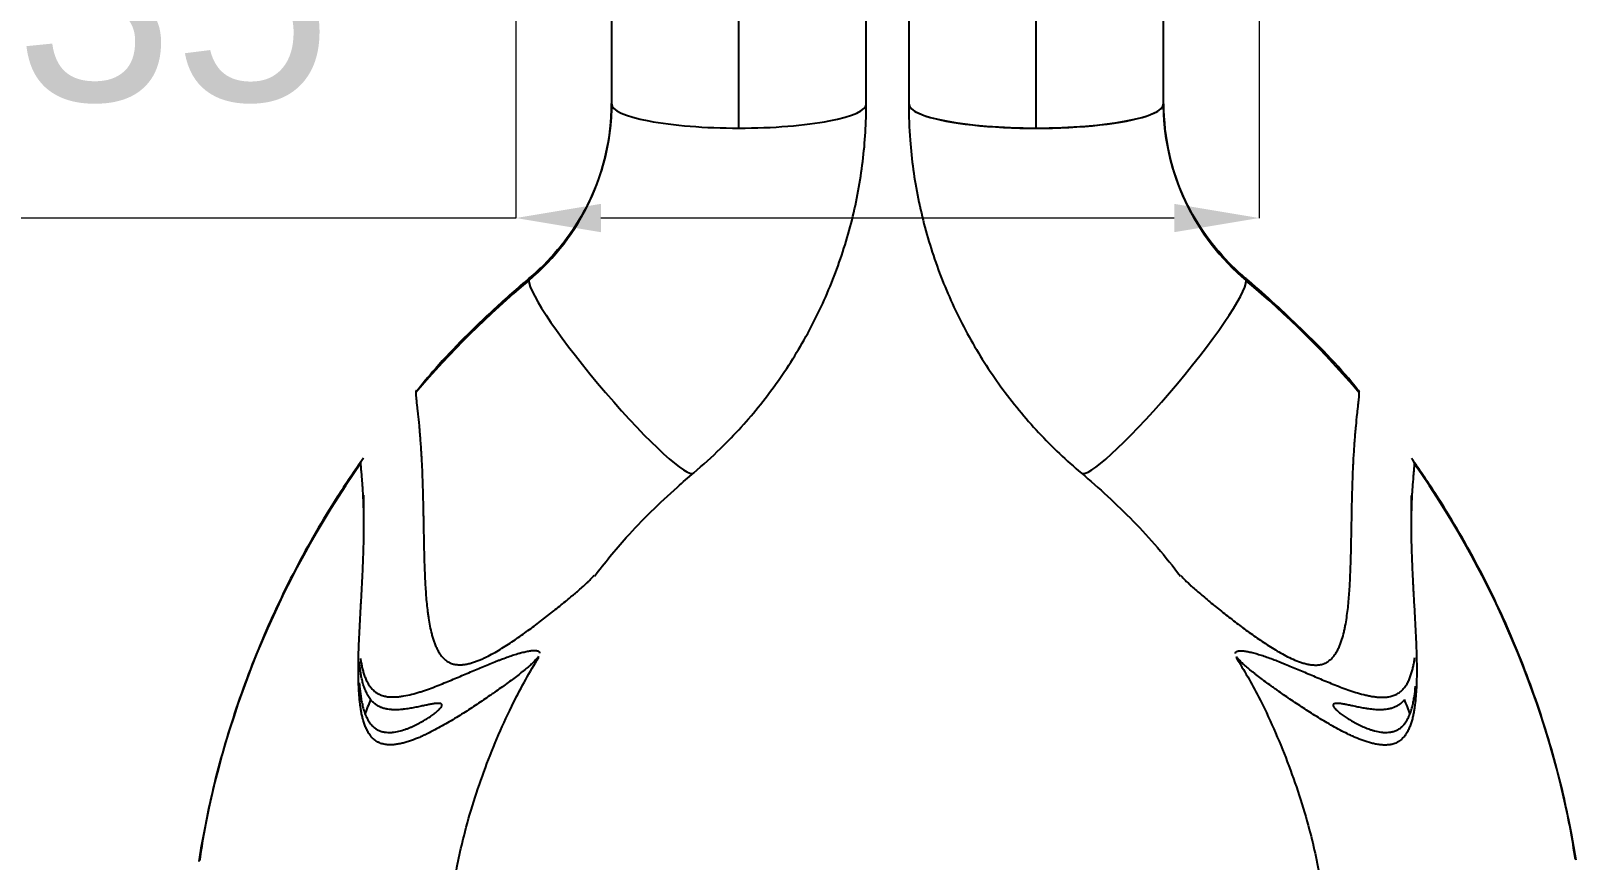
# Model space of a CAD drawing. Extents: x 1425 to 2779, y 0 to 992.
# Drawn here: x 1662.6 to 1735.4, y 256.7 to 295.8 of the extents above; entities that cross this region are included whole.
import ezdxf

# ---------------------------------------------------------------- set-up
doc = ezdxf.new("R2010")
doc.units = 0
doc.header["$LTSCALE"] = 10
doc.header["$MEASUREMENT"] = 0
doc.header["$PDMODE"] = 3
doc.header["$PDSIZE"] = -10
doc.layers.get('0').update_dxf_attribs({"linetype": 'CONTINUOUS'})
doc.layers.get('DEFPOINTS').update_dxf_attribs({"linetype": 'CONTINUOUS'})
doc.layers.add('1', color=7, linetype='CONTINUOUS')
doc.styles.add('Daelim Dimension', font='')
doc.styles.get('Daelim Dimension').set_extended_font_data('나눔고딕')
doc.dimstyles.new('DEFAULT', dxfattribs={"dimscale": 2, "dimtxt": 2, "dimasz": 2, "dimexe": 0, "dimexo": 2, "dimgap": 1, "dimtad": 1, "dimdec": 1, "dimzin": 9, "dimdsep": 46, "dimtxsty": 'Daelim Dimension', "dimcen": 0.5, "dimclrd": 252, "dimclre": 252, "dimclrt": 3, "dimadec": 1, "dimazin": 0, "dimtfac": 1, "dimtdec": 1, "dimtix": 1, "dimtmove": 0, "dimatfit": 3, "dimfxl": 1, "dimtolj": 1, "dimtzin": 1, "dimlwd": 9, "dimlwe": 9, "dimarcsym": 0})

# ---------------------------------------------------------------- blocks, each defined once
blk = doc.blocks.new('*D14')
at = {"color": 5, "lineweight": 9, "ltscale": 0.5, "transparency": 16777216}
for p, q in [((1685.462, 337.513), (1685.462, 286.945)), ((1720.462, 337.513), (1720.462, 286.945)), ((1685.462, 286.945), (1590.295, 286.945)), ((1716.462, 286.945), (1689.462, 286.945))]:
    blk.add_line(p, q, dxfattribs=at)
at = {"color": 5, "ltscale": 0.5, "transparency": 16777216}
for points in [[(1689.462, 287.612), (1689.462, 286.278), (1685.462, 286.945)], [(1716.462, 287.612), (1716.462, 286.278), (1720.462, 286.945)]]:
    blk.add_solid(points, dxfattribs=at)
at = {"layer": 'DEFPOINTS', "color": 0, "ltscale": 0.5, "transparency": 16777216}
for p in [(1685.462, 341.513), (1720.462, 341.513), (1685.462, 286.945)]:
    blk.add_point(p, dxfattribs=at)
at = {"color": 7, "lineweight": -3, "ltscale": 0.5, "transparency": 16777216, "insert": (1635.878, 296.93), "char_height": 10, "attachment_point": 5, "style": 'Daelim Dimension'}
blk.add_mtext('\\A1;설치구멍 {\\H1.25x;\\C256;Ø}35', dxfattribs=at)

msp = doc.modelspace()

# ---------------------------------------------------------------- linework, layer by layer
at = {"layer": '1', "color": 7, "linetype": 'Continuous', "lineweight": -3}
for p, q in [((1695.962, 291.18), (1695.962, 359.429)), ((1701.962, 292.325), (1701.962, 359.428)), ((1703.962, 359.428), (1703.962, 292.325)), ((1709.962, 291.18), (1709.962, 359.429)), ((1689.962, 324.713), (1689.962, 292.325)), ((1715.962, 292.325), (1715.962, 324.713)), ((1678.301, 272.463), (1678.301, 273.902)), ((1727.624, 273.878), (1727.624, 272.439))]:
    msp.add_line(p, q, dxfattribs=at)
for centre, major_axis, ratio, start_param, end_param in [((1678.792, 292.331), (11.17, 0), 0.981627, 5.421287, 6.283185), ((1695.962, 292.325), (6, 0), 0.190809, 3.1389, 4.712389), ((1695.962, 292.325), (6, 0), 0.190809, 4.712389, 6.285878), ((1709.962, 292.319), (-6, 0), 0.190809, 6.280493, 9.427471), ((1709.962, 292.325), (6, 0), 0.190809, 3.144285, 4.712389), ((1709.962, 292.325), (6, 0), 0.190809, 4.712389, 6.280493), ((1727.132, 292.319), (-11.17, 0), 0.981627, 0, 0.861898), ((1716.098, 249.63), (-46.136, 0), 0.981627, 5.421287, 5.585498), ((1689.97, 279.537), (-3.864, 4.59), 0.124216, 0.00198, 0.146493), ((1689.97, 279.537), (-3.864, 4.59), 0.124216, 0.146493, 3.141708), ((1715.954, 279.525), (-3.864, -4.59), 0.124216, 6.282875, 9.278285), ((1715.954, 279.525), (-3.864, -4.59), 0.124216, 2.9951, 3.139465), ((1689.826, 249.618), (46.136, 0), 0.981627, 0.697687, 0.861898), ((1716.098, 249.63), (-46.136, 0), 0.981627, 5.677867, 6.127543), ((1689.826, 249.618), (46.136, 0), 0.981627, 0.157317, 0.605318), ((1716.098, 250.196), (-40.136, 0), 0.981627, 5.917785, 5.936894), ((1689.826, 250.196), (40.136, 0), 0.981627, 0.346565, 0.3654)]:
    msp.add_ellipse(centre, major_axis=major_axis, ratio=ratio, start_param=start_param, end_param=end_param, dxfattribs=at)
for points, knots in [([(1689.962, 292.331), (1689.962, 292.065), (1689.928, 291.167), (1689.674, 289.645), (1689.025, 287.841), (1688.061, 286.174), (1687.032, 284.957), (1686.336, 284.321), (1686.106, 284.127)], [0, 0, 0, 0, 0.086043, 0.291228, 0.496475, 0.70126, 0.905359, 1, 1, 1, 1]), ([(1693.834, 274.947), (1694.27, 275.314), (1695.383, 276.324), (1697.024, 278.135), (1698.638, 280.427), (1699.959, 282.896), (1700.964, 285.504), (1701.641, 288.212), (1701.921, 290.506), (1701.962, 291.881), (1701.962, 292.331)], [0, 0, 0, 0, 0.085904, 0.227052, 0.368193, 0.509236, 0.650183, 0.791041, 0.931824, 1, 1, 1, 1]), ([(1703.962, 292.319), (1703.962, 291.749), (1704.018, 290.258), (1704.35, 287.852), (1705.068, 285.158), (1706.112, 282.57), (1707.467, 280.127), (1709.111, 277.863), (1710.7, 276.159), (1711.738, 275.231), (1712.09, 274.935)], [0, 0, 0, 0, 0.086187, 0.226824, 0.367501, 0.50819, 0.648916, 0.7897, 0.930559, 1, 1, 1, 1]), ([(1719.819, 284.115), (1719.609, 284.291), (1718.934, 284.903), (1717.92, 286.084), (1716.948, 287.728), (1716.282, 289.514), (1716.003, 291.07), (1715.962, 292.008), (1715.962, 292.319)], [0, 0, 0, 0, 0.086241, 0.288552, 0.491527, 0.695323, 0.899876, 1, 1, 1, 1]), ([(1686.106, 284.127), (1685.537, 283.649), (1684.001, 282.281), (1682.189, 280.501), (1681.05, 279.123), (1680.755, 278.751)], [0, 0, 0, 0, 0.292656, 0.812385, 1, 1, 1, 1]), ([(1725.19, 278.754), (1725.121, 278.842), (1724.239, 279.961), (1722.446, 281.764), (1720.667, 283.4), (1719.819, 284.115)], [0, 0, 0, 0, 0.044293, 0.56353, 1, 1, 1, 1]), ([(1680.754, 278.81), (1680.751, 278.806), (1680.748, 278.798), (1680.744, 278.771), (1680.743, 278.751), (1680.743, 278.726)], [0, 0, 0, 0, 0.473953, 0.473953, 1, 1, 1, 1]), ([(1725.181, 278.713), (1725.181, 278.739), (1725.18, 278.758), (1725.176, 278.785), (1725.174, 278.794), (1725.17, 278.798)], [0, 0, 0, 0, 0.527708, 0.527708, 1, 1, 1, 1]), ([(1680.743, 278.726), (1680.743, 278.7), (1680.744, 278.669), (1680.748, 278.597), (1680.754, 278.515), (1680.769, 278.361), (1680.782, 278.238), (1680.792, 278.154), (1680.794, 278.137), (1680.797, 278.102), (1680.803, 278.049), (1680.809, 277.994), (1680.822, 277.881), (1680.831, 277.801), (1680.858, 277.549), (1680.877, 277.365), (1680.898, 277.14), (1680.901, 277.114), (1680.906, 277.063), (1680.913, 276.987), (1680.929, 276.804), (1680.942, 276.642), (1680.968, 276.31), (1680.984, 276.079), (1681.002, 275.779), (1681.005, 275.719), (1681.012, 275.597), (1681.015, 275.537), (1681.025, 275.353), (1681.031, 275.23), (1681.047, 274.857), (1681.056, 274.606), (1681.072, 274.096), (1681.079, 273.839), (1681.088, 273.449), (1681.091, 273.318), (1681.095, 273.121), (1681.096, 273.055), (1681.098, 272.924), (1681.1, 272.858), (1681.106, 272.53), (1681.11, 272.268), (1681.12, 271.744), (1681.125, 271.482), (1681.138, 270.96), (1681.145, 270.699), (1681.164, 270.178), (1681.176, 269.918), (1681.206, 269.398), (1681.224, 269.139), (1681.261, 268.751), (1681.274, 268.622), (1681.297, 268.428), (1681.305, 268.364), (1681.323, 268.235), (1681.332, 268.171), (1681.361, 267.978), (1681.383, 267.85), (1681.433, 267.596), (1681.462, 267.471), (1681.51, 267.284), (1681.528, 267.223), (1681.565, 267.1), (1681.585, 267.04), (1681.627, 266.921), (1681.65, 266.862), (1681.699, 266.746), (1681.725, 266.69), (1681.782, 266.578), (1681.812, 266.524), (1681.862, 266.444), (1681.88, 266.418), (1681.916, 266.368), (1681.934, 266.343), (1681.992, 266.271), (1682.034, 266.226), (1682.09, 266.173), (1682.101, 266.163), (1682.124, 266.143), (1682.136, 266.133), (1682.172, 266.105), (1682.197, 266.087), (1682.273, 266.038), (1682.326, 266.01), (1682.41, 265.976), (1682.438, 265.966), (1682.497, 265.948), (1682.526, 265.941), (1682.616, 265.922), (1682.676, 265.915), (1682.797, 265.908), (1682.858, 265.909), (1682.951, 265.916), (1682.981, 265.919), (1683.043, 265.927), (1683.073, 265.931), (1683.164, 265.947), (1683.224, 265.96), (1683.344, 265.991), (1683.403, 266.008), (1683.521, 266.046), (1683.579, 266.066), (1683.667, 266.1), (1683.696, 266.111), (1683.754, 266.134), (1683.783, 266.147), (1683.869, 266.183), (1683.926, 266.209), (1684.095, 266.289), (1684.206, 266.345), (1684.425, 266.463), (1684.532, 266.524), (1684.746, 266.651), (1684.851, 266.716), (1685.165, 266.915), (1685.37, 267.053), (1685.775, 267.335), (1685.974, 267.479), (1686.27, 267.698), (1686.367, 267.771), (1686.561, 267.918), (1686.658, 267.992), (1686.944, 268.213), (1687.132, 268.36), (1687.407, 268.58), (1687.498, 268.653), (1687.677, 268.798), (1687.765, 268.871), (1687.939, 269.014), (1688.025, 269.085), (1688.151, 269.191), (1688.193, 269.226), (1688.275, 269.296), (1688.316, 269.331), (1688.436, 269.434), (1688.513, 269.502), (1688.66, 269.634), (1688.731, 269.698), (1688.813, 269.776), (1688.829, 269.791), (1688.861, 269.822), (1688.877, 269.837), (1688.923, 269.882), (1688.952, 269.911), (1689.034, 269.995), (1689.082, 270.048), (1689.129, 270.105), (1689.136, 270.113), (1689.142, 270.121)], [0, 0, 0, 0, 0.016085, 0.016085, 0.03217, 0.048255, 0.06434, 0.06434, 0.068361, 0.068361, 0.072382, 0.080425, 0.080425, 0.09651, 0.09651, 0.128679, 0.128679, 0.132701, 0.132701, 0.136722, 0.144764, 0.160849, 0.160849, 0.193019, 0.193019, 0.201062, 0.201062, 0.209104, 0.209104, 0.225189, 0.225189, 0.257359, 0.257359, 0.289529, 0.289529, 0.305614, 0.305614, 0.313656, 0.313656, 0.321699, 0.321699, 0.353868, 0.353868, 0.386038, 0.386038, 0.418208, 0.418208, 0.450378, 0.450378, 0.482548, 0.482548, 0.498633, 0.498633, 0.506675, 0.506675, 0.514718, 0.514718, 0.530803, 0.530803, 0.546888, 0.546888, 0.55493, 0.55493, 0.562973, 0.562973, 0.571015, 0.571015, 0.579057, 0.579057, 0.5871, 0.5871, 0.591121, 0.591121, 0.595142, 0.595142, 0.603185, 0.603185, 0.605195, 0.605195, 0.607206, 0.607206, 0.611227, 0.611227, 0.61927, 0.61927, 0.623291, 0.623291, 0.627312, 0.627312, 0.635355, 0.635355, 0.643397, 0.643397, 0.647418, 0.647418, 0.65144, 0.65144, 0.659482, 0.659482, 0.667525, 0.667525, 0.675567, 0.675567, 0.679588, 0.679588, 0.683609, 0.683609, 0.691652, 0.691652, 0.707737, 0.707737, 0.723822, 0.723822, 0.739907, 0.739907, 0.772077, 0.772077, 0.804246, 0.804246, 0.820331, 0.820331, 0.836416, 0.836416, 0.868586, 0.868586, 0.884671, 0.884671, 0.900756, 0.900756, 0.916841, 0.916841, 0.924883, 0.924883, 0.932926, 0.932926, 0.949011, 0.949011, 0.965096, 0.965096, 0.969117, 0.969117, 0.973138, 0.973138, 0.981181, 0.981181, 0.997266, 0.997266, 1, 1, 1, 1]), ([(1716.782, 270.109), (1716.789, 270.101), (1716.795, 270.092), (1716.843, 270.034), (1716.892, 269.981), (1717.003, 269.867), (1717.064, 269.808), (1717.147, 269.73), (1717.164, 269.714), (1717.198, 269.682), (1717.216, 269.666), (1717.269, 269.617), (1717.306, 269.584), (1717.417, 269.485), (1717.495, 269.417), (1717.654, 269.279), (1717.737, 269.21), (1717.905, 269.068), (1717.991, 268.997), (1718.166, 268.852), (1718.256, 268.779), (1718.437, 268.632), (1718.529, 268.558), (1718.807, 268.337), (1718.995, 268.189), (1719.379, 267.893), (1719.573, 267.746), (1719.968, 267.453), (1720.169, 267.309), (1720.474, 267.096), (1720.577, 267.026), (1720.784, 266.888), (1720.889, 266.82), (1721.1, 266.687), (1721.207, 266.621), (1721.422, 266.495), (1721.531, 266.434), (1721.751, 266.316), (1721.862, 266.26), (1722.088, 266.156), (1722.202, 266.107), (1722.348, 266.053), (1722.377, 266.043), (1722.437, 266.023), (1722.466, 266.013), (1722.555, 265.985), (1722.615, 265.969), (1722.735, 265.94), (1722.796, 265.928), (1722.917, 265.909), (1722.978, 265.903), (1723.069, 265.898), (1723.1, 265.897), (1723.162, 265.898), (1723.193, 265.899), (1723.284, 265.906), (1723.344, 265.916), (1723.432, 265.937), (1723.461, 265.946), (1723.505, 265.96), (1723.519, 265.966), (1723.547, 265.977), (1723.561, 265.983), (1723.63, 266.014), (1723.683, 266.044), (1723.757, 266.096), (1723.781, 266.115), (1723.828, 266.154), (1723.85, 266.175), (1723.916, 266.24), (1723.956, 266.287), (1724.031, 266.385), (1724.065, 266.436), (1724.114, 266.516), (1724.129, 266.543), (1724.159, 266.599), (1724.174, 266.627), (1724.215, 266.711), (1724.241, 266.769), (1724.288, 266.886), (1724.31, 266.945), (1724.372, 267.124), (1724.408, 267.246), (1724.447, 267.402), (1724.455, 267.433), (1724.47, 267.496), (1724.477, 267.527), (1724.498, 267.622), (1724.511, 267.685), (1724.548, 267.874), (1724.569, 268.001), (1724.607, 268.256), (1724.624, 268.384), (1724.654, 268.64), (1724.667, 268.769), (1724.702, 269.155), (1724.72, 269.413), (1724.75, 269.933), (1724.761, 270.193), (1724.775, 270.585), (1724.78, 270.716), (1724.785, 270.913), (1724.787, 270.979), (1724.791, 271.11), (1724.792, 271.176), (1724.8, 271.505), (1724.805, 271.767), (1724.815, 272.289), (1724.819, 272.549), (1724.829, 273.066), (1724.834, 273.324), (1724.845, 273.836), (1724.852, 274.091), (1724.868, 274.597), (1724.877, 274.849), (1724.891, 275.16), (1724.894, 275.223), (1724.899, 275.316), (1724.9, 275.347), (1724.903, 275.408), (1724.911, 275.562), (1724.919, 275.713), (1724.941, 276.07), (1724.957, 276.3), (1724.982, 276.632), (1724.991, 276.741), (1725.005, 276.9), (1725.01, 276.952), (1725.019, 277.055), (1725.024, 277.106), (1725.047, 277.354), (1725.066, 277.537), (1725.093, 277.788), (1725.102, 277.868), (1725.115, 277.981), (1725.121, 278.036), (1725.127, 278.089), (1725.131, 278.124), (1725.133, 278.141), (1725.142, 278.225), (1725.155, 278.348), (1725.17, 278.503), (1725.176, 278.585), (1725.18, 278.657), (1725.181, 278.688), (1725.181, 278.713)], [0, 0, 0, 0, 0.002799, 0.002799, 0.018882, 0.018882, 0.034966, 0.034966, 0.038987, 0.038987, 0.043008, 0.043008, 0.05105, 0.05105, 0.067134, 0.067134, 0.083218, 0.083218, 0.099302, 0.099302, 0.115386, 0.115386, 0.13147, 0.13147, 0.163638, 0.163638, 0.195805, 0.195805, 0.227973, 0.227973, 0.244057, 0.244057, 0.260141, 0.260141, 0.276225, 0.276225, 0.292309, 0.292309, 0.308393, 0.308393, 0.324476, 0.324476, 0.328497, 0.328497, 0.332518, 0.332518, 0.34056, 0.34056, 0.348602, 0.348602, 0.356644, 0.356644, 0.360665, 0.360665, 0.364686, 0.364686, 0.372728, 0.372728, 0.376749, 0.376749, 0.37876, 0.37876, 0.38077, 0.38077, 0.388812, 0.388812, 0.392833, 0.392833, 0.396854, 0.396854, 0.404896, 0.404896, 0.412938, 0.412938, 0.416959, 0.416959, 0.42098, 0.42098, 0.429022, 0.429022, 0.437064, 0.437064, 0.453148, 0.453148, 0.457169, 0.457169, 0.46119, 0.46119, 0.469232, 0.469232, 0.485315, 0.485315, 0.501399, 0.501399, 0.517483, 0.517483, 0.549651, 0.549651, 0.581819, 0.581819, 0.597903, 0.597903, 0.605945, 0.605945, 0.613987, 0.613987, 0.646154, 0.646154, 0.678322, 0.678322, 0.71049, 0.71049, 0.742658, 0.742658, 0.774825, 0.774825, 0.782867, 0.782867, 0.786888, 0.786888, 0.790909, 0.806993, 0.806993, 0.839161, 0.839161, 0.855245, 0.855245, 0.863287, 0.863287, 0.871329, 0.871329, 0.903497, 0.903497, 0.919581, 0.919581, 0.927622, 0.931643, 0.931643, 0.935664, 0.935664, 0.951748, 0.967832, 0.983916, 0.983916, 1, 1, 1, 1]), ([(1678.285, 275.641), (1677.856, 275.038), (1676.71, 273.338), (1675.023, 270.427), (1673.354, 266.867), (1672.008, 263.178), (1671.072, 259.77), (1670.686, 257.586), (1670.558, 256.679)], [0, 0, 0, 0, 0.107155, 0.297172, 0.487194, 0.677168, 0.867097, 1, 1, 1, 1]), ([(1686.529, 266.318), (1686.516, 266.297), (1686.501, 266.274), (1686.469, 266.23), (1686.444, 266.199), (1686.415, 266.165), (1686.394, 266.143), (1686.384, 266.131), (1686.329, 266.072), (1686.28, 266.023), (1686.17, 265.92), (1686.11, 265.867), (1685.981, 265.756), (1685.911, 265.698), (1685.801, 265.609), (1685.763, 265.578), (1685.686, 265.517), (1685.647, 265.487), (1685.526, 265.393), (1685.444, 265.33), (1685.273, 265.202), (1685.185, 265.137), (1685.006, 265.006), (1684.914, 264.939), (1684.726, 264.804), (1684.63, 264.736), (1684.484, 264.633), (1684.435, 264.599), (1684.335, 264.53), (1684.285, 264.495), (1684.034, 264.321), (1683.829, 264.182), (1683.412, 263.905), (1683.199, 263.766), (1682.767, 263.493), (1682.547, 263.357), (1682.21, 263.159), (1682.097, 263.093), (1681.868, 262.965), (1681.753, 262.902), (1681.518, 262.778), (1681.4, 262.718), (1681.219, 262.631), (1681.159, 262.602), (1681.036, 262.546), (1680.975, 262.519), (1680.789, 262.44), (1680.664, 262.39), (1680.473, 262.322), (1680.409, 262.301), (1680.312, 262.271), (1680.28, 262.261), (1680.215, 262.243), (1680.182, 262.234), (1680.083, 262.209), (1680.018, 262.194), (1679.885, 262.17), (1679.819, 262.16), (1679.686, 262.145), (1679.618, 262.141), (1679.483, 262.14), (1679.415, 262.143), (1679.279, 262.16), (1679.212, 262.174), (1679.113, 262.203), (1679.081, 262.214), (1679.033, 262.233), (1679.018, 262.24), (1678.986, 262.254), (1678.971, 262.262), (1678.895, 262.302), (1678.838, 262.34), (1678.759, 262.405), (1678.734, 262.428), (1678.698, 262.464), (1678.686, 262.477), (1678.663, 262.502), (1678.651, 262.515), (1678.596, 262.581), (1678.557, 262.636), (1678.485, 262.753), (1678.453, 262.813), (1678.393, 262.938), (1678.367, 263.001), (1678.32, 263.129), (1678.298, 263.193), (1678.26, 263.324), (1678.242, 263.389), (1678.211, 263.522), (1678.196, 263.588), (1678.17, 263.722), (1678.159, 263.789), (1678.137, 263.924), (1678.128, 263.992), (1678.102, 264.196), (1678.089, 264.332), (1678.067, 264.604), (1678.059, 264.74), (1678.047, 265.012), (1678.043, 265.148), (1678.039, 265.42), (1678.038, 265.556), (1678.039, 265.964), (1678.044, 266.236), (1678.061, 266.781), (1678.072, 267.053), (1678.098, 267.598), (1678.112, 267.871), (1678.135, 268.281), (1678.143, 268.417), (1678.154, 268.622), (1678.158, 268.69), (1678.166, 268.827), (1678.17, 268.895), (1678.189, 269.236), (1678.204, 269.508), (1678.232, 270.05), (1678.245, 270.32), (1678.268, 270.856), (1678.278, 271.123), (1678.289, 271.521), (1678.292, 271.653), (1678.295, 271.851), (1678.296, 271.917), (1678.298, 272.047), (1678.299, 272.112), (1678.302, 272.434), (1678.301, 272.685), (1678.295, 273.051), (1678.292, 273.171), (1678.287, 273.348), (1678.285, 273.406), (1678.282, 273.493), (1678.281, 273.522), (1678.279, 273.579), (1678.268, 273.833), (1678.255, 274.068), (1678.236, 274.356), (1678.229, 274.448), (1678.221, 274.556), (1678.219, 274.578), (1678.216, 274.62), (1678.214, 274.641), (1678.209, 274.703), (1678.206, 274.742), (1678.197, 274.856), (1678.191, 274.926), (1678.18, 275.053), (1678.175, 275.111), (1678.168, 275.215), (1678.165, 275.261), (1678.162, 275.311), (1678.162, 275.321), (1678.161, 275.339), (1678.16, 275.365), (1678.16, 275.387), (1678.16, 275.4)], [0, 0, 0, 0, 0.0093, 0.0093, 0.017289, 0.021284, 0.021284, 0.025279, 0.025279, 0.041258, 0.041258, 0.057237, 0.057237, 0.073216, 0.073216, 0.081205, 0.081205, 0.089195, 0.089195, 0.105174, 0.105174, 0.121153, 0.121153, 0.137132, 0.137132, 0.153111, 0.153111, 0.161101, 0.161101, 0.16909, 0.16909, 0.201048, 0.201048, 0.233006, 0.233006, 0.264964, 0.264964, 0.280943, 0.280943, 0.296922, 0.296922, 0.312901, 0.312901, 0.320891, 0.320891, 0.32888, 0.32888, 0.34486, 0.34486, 0.352849, 0.352849, 0.356844, 0.356844, 0.360839, 0.360839, 0.368828, 0.368828, 0.376818, 0.376818, 0.384807, 0.384807, 0.392797, 0.392797, 0.400786, 0.400786, 0.404781, 0.404781, 0.406778, 0.406778, 0.408776, 0.408776, 0.416765, 0.416765, 0.42076, 0.42076, 0.422757, 0.422757, 0.424755, 0.424755, 0.432744, 0.432744, 0.440734, 0.440734, 0.448723, 0.448723, 0.456713, 0.456713, 0.464702, 0.464702, 0.472692, 0.472692, 0.480681, 0.480681, 0.488671, 0.488671, 0.50465, 0.50465, 0.520629, 0.520629, 0.536608, 0.536608, 0.552587, 0.552587, 0.584545, 0.584545, 0.616503, 0.616503, 0.648461, 0.648461, 0.66444, 0.66444, 0.67243, 0.67243, 0.680419, 0.680419, 0.712377, 0.712377, 0.744335, 0.744335, 0.776293, 0.776293, 0.792273, 0.792273, 0.800262, 0.800262, 0.808252, 0.808252, 0.84021, 0.84021, 0.856189, 0.856189, 0.864178, 0.864178, 0.868173, 0.868173, 0.872168, 0.904126, 0.904126, 0.920105, 0.920105, 0.9241, 0.9241, 0.928094, 0.928094, 0.936084, 0.936084, 0.952063, 0.952063, 0.968042, 0.968042, 0.984021, 0.984021, 0.988016, 0.988016, 0.99201, 1, 1, 1, 1]), ([(1678.16, 275.4), (1678.16, 275.427), (1678.161, 275.446), (1678.164, 275.467), (1678.166, 275.472), (1678.167, 275.475)], [0, 0, 0, 0, 0.618036, 0.618036, 1, 1, 1, 1]), ([(1727.765, 275.388), (1727.765, 275.362), (1727.764, 275.329), (1727.76, 275.25), (1727.757, 275.204), (1727.749, 275.1), (1727.744, 275.042), (1727.736, 274.945), (1727.733, 274.911), (1727.727, 274.84), (1727.724, 274.803), (1727.709, 274.612), (1727.695, 274.438), (1727.675, 274.149), (1727.669, 274.048), (1727.66, 273.889), (1727.658, 273.835), (1727.652, 273.726), (1727.65, 273.671), (1727.638, 273.391), (1727.631, 273.155), (1727.625, 272.789), (1727.624, 272.664), (1727.624, 272.506), (1727.624, 272.474), (1727.624, 272.41), (1727.624, 272.378), (1727.624, 272.281), (1727.624, 272.217), (1727.627, 271.893), (1727.632, 271.631), (1727.647, 271.103), (1727.657, 270.836), (1727.679, 270.299), (1727.693, 270.029), (1727.71, 269.688), (1727.714, 269.62), (1727.721, 269.484), (1727.725, 269.416), (1727.736, 269.211), (1727.744, 269.074), (1727.767, 268.664), (1727.783, 268.391), (1727.813, 267.845), (1727.827, 267.571), (1727.852, 267.025), (1727.864, 266.751), (1727.876, 266.34), (1727.88, 266.204), (1727.884, 265.93), (1727.886, 265.793), (1727.886, 265.52), (1727.885, 265.383), (1727.88, 265.11), (1727.876, 264.974), (1727.864, 264.701), (1727.855, 264.565), (1727.833, 264.294), (1727.819, 264.158), (1727.793, 263.955), (1727.783, 263.887), (1727.761, 263.752), (1727.749, 263.685), (1727.723, 263.552), (1727.708, 263.485), (1727.676, 263.354), (1727.658, 263.288), (1727.619, 263.159), (1727.597, 263.095), (1727.549, 262.968), (1727.522, 262.905), (1727.477, 262.813), (1727.461, 262.782), (1727.428, 262.722), (1727.41, 262.693), (1727.355, 262.606), (1727.315, 262.551), (1727.248, 262.474), (1727.224, 262.449), (1727.175, 262.401), (1727.149, 262.379), (1727.096, 262.336), (1727.068, 262.317), (1727.025, 262.289), (1727.01, 262.28), (1726.98, 262.264), (1726.965, 262.255), (1726.888, 262.217), (1726.824, 262.193), (1726.726, 262.166), (1726.693, 262.158), (1726.642, 262.149), (1726.625, 262.146), (1726.591, 262.141), (1726.574, 262.139), (1726.489, 262.13), (1726.422, 262.127), (1726.286, 262.13), (1726.218, 262.134), (1726.117, 262.146), (1726.083, 262.151), (1726.016, 262.162), (1725.982, 262.168), (1725.882, 262.187), (1725.817, 262.203), (1725.621, 262.254), (1725.494, 262.294), (1725.242, 262.385), (1725.118, 262.434), (1724.933, 262.514), (1724.872, 262.541), (1724.751, 262.597), (1724.69, 262.625), (1724.51, 262.713), (1724.392, 262.773), (1724.158, 262.897), (1724.042, 262.96), (1723.814, 263.089), (1723.701, 263.154), (1723.365, 263.352), (1723.146, 263.487), (1722.715, 263.76), (1722.504, 263.898), (1722.089, 264.174), (1721.885, 264.312), (1721.586, 264.519), (1721.488, 264.588), (1721.342, 264.69), (1721.293, 264.725), (1721.197, 264.793), (1721.149, 264.827), (1720.913, 264.996), (1720.733, 265.129), (1720.476, 265.321), (1720.393, 265.384), (1720.293, 265.462), (1720.273, 265.478), (1720.234, 265.508), (1720.215, 265.524), (1720.157, 265.57), (1720.119, 265.6), (1720.01, 265.688), (1719.941, 265.746), (1719.813, 265.856), (1719.753, 265.909), (1719.644, 266.011), (1719.595, 266.06), (1719.541, 266.118), (1719.53, 266.13), (1719.51, 266.153), (1719.5, 266.164), (1719.472, 266.197), (1719.455, 266.218), (1719.423, 266.262), (1719.408, 266.284), (1719.395, 266.306)], [0, 0, 0, 0, 0.015979, 0.015979, 0.031957, 0.031957, 0.047936, 0.047936, 0.055925, 0.055925, 0.063914, 0.063914, 0.095871, 0.095871, 0.11185, 0.11185, 0.119839, 0.119839, 0.127828, 0.127828, 0.159785, 0.159785, 0.175764, 0.175764, 0.179758, 0.179758, 0.183753, 0.183753, 0.191742, 0.191742, 0.223699, 0.223699, 0.255656, 0.255656, 0.287613, 0.287613, 0.295603, 0.295603, 0.303592, 0.303592, 0.31957, 0.31957, 0.351528, 0.351528, 0.383485, 0.383485, 0.415442, 0.415442, 0.43142, 0.43142, 0.447399, 0.447399, 0.463377, 0.463377, 0.479356, 0.479356, 0.495334, 0.495334, 0.511313, 0.511313, 0.519302, 0.519302, 0.527291, 0.527291, 0.535281, 0.535281, 0.54327, 0.54327, 0.551259, 0.551259, 0.559248, 0.559248, 0.563243, 0.563243, 0.567238, 0.567238, 0.575227, 0.575227, 0.579222, 0.579222, 0.583216, 0.583216, 0.587211, 0.587211, 0.589208, 0.589208, 0.591205, 0.591205, 0.599195, 0.599195, 0.603189, 0.603189, 0.605187, 0.605187, 0.607184, 0.607184, 0.615173, 0.615173, 0.623162, 0.623162, 0.627157, 0.627157, 0.631152, 0.631152, 0.639141, 0.639141, 0.65512, 0.65512, 0.671098, 0.671098, 0.679087, 0.679087, 0.687077, 0.687077, 0.703055, 0.703055, 0.719034, 0.719034, 0.735012, 0.735012, 0.766969, 0.766969, 0.798926, 0.798926, 0.830883, 0.830883, 0.846862, 0.846862, 0.854851, 0.854851, 0.86284, 0.86284, 0.894797, 0.894797, 0.910776, 0.910776, 0.914771, 0.914771, 0.918765, 0.918765, 0.926754, 0.926754, 0.942733, 0.942733, 0.958711, 0.958711, 0.97469, 0.97469, 0.978685, 0.978685, 0.982679, 0.982679, 0.990669, 0.990669, 1, 1, 1, 1]), ([(1735.357, 256.742), (1735.219, 257.694), (1734.814, 259.922), (1733.851, 263.369), (1732.489, 267.049), (1730.804, 270.599), (1729.139, 273.441), (1728.028, 275.081), (1727.639, 275.629)], [0, 0, 0, 0, 0.140153, 0.330689, 0.521242, 0.711819, 0.902431, 1, 1, 1, 1]), ([(1727.757, 275.462), (1727.759, 275.46), (1727.76, 275.454), (1727.762, 275.444), (1727.763, 275.44), (1727.763, 275.432), (1727.764, 275.418), (1727.765, 275.401), (1727.765, 275.388)], [0, 0, 0, 0, 0.376172, 0.376172, 0.532129, 0.532129, 0.688086, 1, 1, 1, 1]), ([(1689.158, 270.083), (1689.634, 270.71), (1690.847, 272.184), (1692.466, 273.765), (1693.574, 274.728), (1693.834, 274.947)], [0, 0, 0, 0, 0.349504, 0.84966, 1, 1, 1, 1]), ([(1712.09, 274.935), (1712.51, 274.581), (1713.761, 273.47), (1715.356, 271.871), (1716.41, 270.54), (1716.753, 270.077)], [0, 0, 0, 0, 0.243012, 0.743284, 1, 1, 1, 1]), ([(1678.134, 266.207), (1678.14, 266.17), (1678.146, 266.133), (1678.163, 266.031), (1678.175, 265.965), (1678.201, 265.836), (1678.216, 265.771), (1678.248, 265.643), (1678.266, 265.579), (1678.306, 265.453), (1678.327, 265.39), (1678.376, 265.266), (1678.402, 265.204), (1678.447, 265.113), (1678.463, 265.083), (1678.496, 265.023), (1678.514, 264.994), (1678.569, 264.908), (1678.609, 264.854), (1678.677, 264.776), (1678.7, 264.75), (1678.75, 264.702), (1678.775, 264.679), (1678.829, 264.636), (1678.856, 264.616), (1678.899, 264.587), (1678.914, 264.578), (1678.944, 264.56), (1678.959, 264.552), (1679.036, 264.511), (1679.1, 264.484), (1679.198, 264.453), (1679.232, 264.444), (1679.282, 264.432), (1679.299, 264.428), (1679.333, 264.421), (1679.35, 264.418), (1679.435, 264.404), (1679.503, 264.398), (1679.638, 264.392), (1679.706, 264.392), (1679.807, 264.396), (1679.841, 264.398), (1679.909, 264.404), (1679.942, 264.407), (1680.042, 264.419), (1680.108, 264.428), (1680.303, 264.462), (1680.431, 264.49), (1680.682, 264.554), (1680.807, 264.59), (1680.991, 264.647), (1681.052, 264.667), (1681.173, 264.708), (1681.234, 264.728), (1681.414, 264.792), (1681.533, 264.836), (1681.767, 264.925), (1681.882, 264.971), (1682.111, 265.063), (1682.224, 265.109), (1682.559, 265.248), (1682.778, 265.342), (1683.209, 265.526), (1683.42, 265.617), (1683.835, 265.793), (1684.039, 265.878), (1684.338, 265.999), (1684.436, 266.038), (1684.583, 266.096), (1684.631, 266.114), (1684.727, 266.151), (1684.775, 266.169), (1685.011, 266.257), (1685.192, 266.32), (1685.448, 266.403), (1685.531, 266.428), (1685.631, 266.456), (1685.651, 266.462), (1685.69, 266.473), (1685.71, 266.478), (1685.767, 266.493), (1685.805, 266.502), (1685.914, 266.528), (1685.983, 266.543), (1686.112, 266.565), (1686.171, 266.574), (1686.28, 266.583), (1686.329, 266.584), (1686.384, 266.581), (1686.394, 266.58), (1686.414, 266.578), (1686.424, 266.576), (1686.452, 266.572), (1686.469, 266.567), (1686.514, 266.552), (1686.537, 266.537), (1686.567, 266.501), (1686.575, 266.479), (1686.575, 266.452)], [0, 0, 0, 0, 0.008935, 0.008935, 0.024667, 0.024667, 0.040398, 0.040398, 0.056129, 0.056129, 0.07186, 0.07186, 0.087591, 0.087591, 0.095457, 0.095457, 0.103322, 0.103322, 0.119054, 0.119054, 0.126919, 0.126919, 0.134785, 0.134785, 0.14265, 0.14265, 0.146583, 0.146583, 0.150516, 0.150516, 0.166247, 0.166247, 0.174113, 0.174113, 0.178046, 0.178046, 0.181978, 0.181978, 0.19771, 0.19771, 0.213441, 0.213441, 0.221306, 0.221306, 0.229172, 0.229172, 0.244903, 0.244903, 0.276365, 0.276365, 0.307828, 0.307828, 0.323559, 0.323559, 0.33929, 0.33929, 0.370753, 0.370753, 0.402215, 0.402215, 0.433677, 0.433677, 0.496602, 0.496602, 0.559527, 0.559527, 0.622452, 0.622452, 0.653914, 0.653914, 0.669645, 0.669645, 0.685376, 0.685376, 0.748301, 0.748301, 0.779763, 0.779763, 0.787629, 0.787629, 0.795495, 0.795495, 0.811226, 0.811226, 0.842688, 0.842688, 0.874151, 0.874151, 0.905613, 0.905613, 0.913478, 0.913478, 0.921344, 0.921344, 0.937075, 0.937075, 0.968538, 0.968538, 1, 1, 1, 1]), ([(1719.349, 266.44), (1719.349, 266.466), (1719.357, 266.489), (1719.388, 266.525), (1719.41, 266.539), (1719.455, 266.555), (1719.48, 266.561), (1719.51, 266.565), (1719.53, 266.568), (1719.54, 266.569), (1719.595, 266.572), (1719.645, 266.571), (1719.754, 266.561), (1719.814, 266.553), (1719.944, 266.53), (1720.013, 266.515), (1720.123, 266.489), (1720.161, 266.48), (1720.238, 266.459), (1720.278, 266.448), (1720.398, 266.414), (1720.481, 266.389), (1720.651, 266.334), (1720.739, 266.305), (1720.919, 266.242), (1721.01, 266.208), (1721.198, 266.139), (1721.294, 266.102), (1721.44, 266.045), (1721.49, 266.025), (1721.589, 265.986), (1721.639, 265.965), (1721.89, 265.863), (1722.095, 265.778), (1722.513, 265.601), (1722.725, 265.51), (1723.157, 265.325), (1723.377, 265.231), (1723.714, 265.091), (1723.827, 265.045), (1724.056, 264.953), (1724.172, 264.907), (1724.406, 264.818), (1724.525, 264.774), (1724.705, 264.711), (1724.766, 264.69), (1724.888, 264.65), (1724.949, 264.63), (1725.135, 264.572), (1725.26, 264.537), (1725.451, 264.489), (1725.515, 264.474), (1725.612, 264.453), (1725.644, 264.447), (1725.71, 264.434), (1725.742, 264.429), (1725.841, 264.412), (1725.907, 264.403), (1726.039, 264.389), (1726.105, 264.384), (1726.239, 264.379), (1726.306, 264.38), (1726.441, 264.387), (1726.509, 264.394), (1726.646, 264.419), (1726.713, 264.435), (1726.811, 264.468), (1726.843, 264.481), (1726.891, 264.502), (1726.907, 264.509), (1726.938, 264.525), (1726.953, 264.533), (1727.029, 264.575), (1727.086, 264.614), (1727.165, 264.681), (1727.19, 264.704), (1727.226, 264.741), (1727.238, 264.754), (1727.262, 264.779), (1727.273, 264.792), (1727.328, 264.858), (1727.368, 264.914), (1727.439, 265.029), (1727.472, 265.089), (1727.531, 265.211), (1727.557, 265.274), (1727.605, 265.399), (1727.626, 265.462), (1727.665, 265.589), (1727.682, 265.653), (1727.714, 265.782), (1727.728, 265.847), (1727.754, 265.977), (1727.766, 266.042), (1727.784, 266.158), (1727.792, 266.208), (1727.799, 266.259)], [0, 0, 0, 0, 0.031364, 0.031364, 0.062727, 0.062727, 0.078409, 0.08625, 0.08625, 0.094091, 0.094091, 0.125455, 0.125455, 0.156818, 0.156818, 0.188182, 0.188182, 0.203864, 0.203864, 0.219546, 0.219546, 0.25091, 0.25091, 0.282273, 0.282273, 0.313637, 0.313637, 0.345001, 0.345001, 0.360682, 0.360682, 0.376364, 0.376364, 0.439092, 0.439092, 0.501819, 0.501819, 0.564546, 0.564546, 0.59591, 0.59591, 0.627274, 0.627274, 0.658638, 0.658638, 0.674319, 0.674319, 0.690001, 0.690001, 0.721365, 0.721365, 0.737047, 0.737047, 0.744888, 0.744888, 0.752729, 0.752729, 0.76841, 0.76841, 0.784092, 0.784092, 0.799774, 0.799774, 0.815456, 0.815456, 0.831138, 0.831138, 0.838979, 0.838979, 0.842899, 0.842899, 0.84682, 0.84682, 0.862502, 0.862502, 0.870342, 0.870342, 0.874263, 0.874263, 0.878183, 0.878183, 0.893865, 0.893865, 0.909547, 0.909547, 0.925229, 0.925229, 0.940911, 0.940911, 0.956593, 0.956593, 0.972274, 0.972274, 0.987956, 0.987956, 1, 1, 1, 1]), ([(1678.612, 264.274), (1678.564, 264.336), (1678.522, 264.4), (1678.447, 264.532), (1678.414, 264.599), (1678.354, 264.736), (1678.328, 264.806), (1678.292, 264.913), (1678.281, 264.948), (1678.259, 265.02), (1678.249, 265.056), (1678.221, 265.163), (1678.204, 265.234), (1678.174, 265.377), (1678.161, 265.448), (1678.125, 265.662), (1678.107, 265.805), (1678.089, 265.98), (1678.086, 266.013), (1678.083, 266.046)], [0, 0, 0, 0, 0.118147, 0.118147, 0.236295, 0.236295, 0.354442, 0.354442, 0.413516, 0.413516, 0.47259, 0.47259, 0.590737, 0.590737, 0.708885, 0.708885, 0.94518, 0.94518, 1, 1, 1, 1]), ([(1682.522, 255.467), (1682.652, 256.272), (1683.038, 258.163), (1683.975, 261.073), (1685.168, 263.887), (1686.112, 265.573), (1686.539, 266.267)], [0, 0, 0, 0, 0.21112, 0.500848, 0.790492, 1, 1, 1, 1]), ([(1719.378, 266.258), (1719.754, 265.653), (1720.664, 264.065), (1721.837, 261.356), (1722.818, 258.4), (1723.235, 256.456), (1723.382, 255.593)], [0, 0, 0, 0, 0.185346, 0.477958, 0.770729, 1, 1, 1, 1]), ([(1678.078, 265.053), (1678.083, 264.999), (1678.087, 264.946), (1678.107, 264.738), (1678.125, 264.584), (1678.161, 264.354), (1678.174, 264.278), (1678.204, 264.126), (1678.221, 264.051), (1678.258, 263.9), (1678.279, 263.825), (1678.315, 263.714), (1678.328, 263.677), (1678.355, 263.604), (1678.369, 263.567), (1678.413, 263.46), (1678.447, 263.391), (1678.522, 263.256), (1678.564, 263.191), (1678.612, 263.13)], [0, 0, 0, 0, 0.079613, 0.079613, 0.30971, 0.30971, 0.424758, 0.424758, 0.539807, 0.539807, 0.654855, 0.654855, 0.712379, 0.712379, 0.769903, 0.769903, 0.884952, 0.884952, 1, 1, 1, 1]), ([(1678.612, 263.13), (1678.645, 263.087), (1678.68, 263.048), (1678.756, 262.974), (1678.796, 262.94), (1678.861, 262.894), (1678.883, 262.88), (1678.928, 262.853), (1678.998, 262.816), (1679.07, 262.788), (1679.133, 262.769), (1679.145, 262.766), (1679.17, 262.759), (1679.183, 262.756), (1679.221, 262.748), (1679.247, 262.743), (1679.323, 262.731), (1679.374, 262.726), (1679.476, 262.722), (1679.526, 262.723), (1679.602, 262.727), (1679.628, 262.729), (1679.678, 262.734), (1679.703, 262.737), (1679.828, 262.755), (1679.925, 262.775), (1680.114, 262.825), (1680.207, 262.854), (1680.32, 262.895), (1680.343, 262.903), (1680.387, 262.92), (1680.41, 262.929), (1680.476, 262.955), (1680.52, 262.974), (1680.648, 263.03), (1680.731, 263.069), (1680.891, 263.15), (1680.969, 263.191), (1681.118, 263.275), (1681.19, 263.318), (1681.293, 263.383), (1681.327, 263.404), (1681.376, 263.437), (1681.392, 263.448), (1681.424, 263.469), (1681.44, 263.48), (1681.518, 263.534), (1681.576, 263.576), (1681.682, 263.658), (1681.73, 263.698), (1681.784, 263.746), (1681.794, 263.756), (1681.814, 263.774), (1681.824, 263.784), (1681.851, 263.811), (1681.868, 263.828), (1681.913, 263.879), (1681.937, 263.91), (1681.96, 263.951), (1681.966, 263.964), (1681.972, 263.983), (1681.974, 263.989), (1681.976, 264), (1681.977, 264.005), (1681.977, 264.031), (1681.969, 264.048), (1681.946, 264.067), (1681.932, 264.075), (1681.913, 264.081), (1681.9, 264.084), (1681.893, 264.086), (1681.855, 264.093), (1681.818, 264.094), (1681.755, 264.092), (1681.732, 264.091), (1681.696, 264.087), (1681.683, 264.086), (1681.658, 264.083), (1681.645, 264.082), (1681.578, 264.073), (1681.52, 264.063), (1681.398, 264.041), (1681.332, 264.028), (1681.195, 264), (1681.123, 263.985), (1681.01, 263.961), (1680.971, 263.953), (1680.893, 263.937), (1680.853, 263.929), (1680.732, 263.904), (1680.649, 263.888), (1680.478, 263.858), (1680.39, 263.843), (1680.255, 263.824), (1680.209, 263.819), (1680.139, 263.811), (1680.116, 263.808), (1680.069, 263.804), (1680.045, 263.802), (1679.925, 263.793), (1679.828, 263.788), (1679.703, 263.79), (1679.678, 263.791), (1679.628, 263.793), (1679.602, 263.795), (1679.526, 263.801), (1679.475, 263.807), (1679.374, 263.823), (1679.323, 263.833), (1679.222, 263.859), (1679.172, 263.874), (1679.109, 263.898), (1679.097, 263.903), (1679.072, 263.914), (1679.035, 263.93), (1678.999, 263.948), (1678.929, 263.986), (1678.884, 264.015), (1678.819, 264.064), (1678.798, 264.081), (1678.757, 264.117), (1678.737, 264.135), (1678.68, 264.192), (1678.645, 264.232), (1678.612, 264.274)], [0, 0, 0, 0, 0.015625, 0.015625, 0.03125, 0.03125, 0.039062, 0.039062, 0.046875, 0.0625, 0.0625, 0.066406, 0.066406, 0.070312, 0.070312, 0.078125, 0.078125, 0.09375, 0.09375, 0.109375, 0.109375, 0.117187, 0.117187, 0.125, 0.125, 0.15625, 0.15625, 0.1875, 0.1875, 0.195312, 0.195312, 0.203125, 0.203125, 0.21875, 0.21875, 0.25, 0.25, 0.28125, 0.28125, 0.3125, 0.3125, 0.328125, 0.328125, 0.335937, 0.335937, 0.34375, 0.34375, 0.375, 0.375, 0.40625, 0.40625, 0.414062, 0.414062, 0.421875, 0.421875, 0.4375, 0.4375, 0.46875, 0.46875, 0.484375, 0.484375, 0.492187, 0.492187, 0.5, 0.5, 0.53125, 0.53125, 0.546875, 0.554687, 0.554687, 0.5625, 0.5625, 0.59375, 0.59375, 0.609375, 0.609375, 0.617187, 0.617187, 0.625, 0.625, 0.65625, 0.65625, 0.6875, 0.6875, 0.71875, 0.71875, 0.734375, 0.734375, 0.75, 0.75, 0.78125, 0.78125, 0.8125, 0.8125, 0.828125, 0.828125, 0.835937, 0.835937, 0.84375, 0.84375, 0.875, 0.875, 0.882812, 0.882812, 0.890625, 0.890625, 0.90625, 0.90625, 0.921875, 0.921875, 0.9375, 0.9375, 0.941406, 0.941406, 0.945312, 0.953125, 0.953125, 0.96875, 0.96875, 0.976562, 0.976562, 0.984375, 0.984375, 1, 1, 1, 1]), ([(1727.312, 264.274), (1727.279, 264.232), (1727.244, 264.192), (1727.169, 264.117), (1727.128, 264.081), (1727.064, 264.032), (1727.041, 264.017), (1726.996, 263.988), (1726.926, 263.947), (1726.854, 263.913), (1726.792, 263.889), (1726.779, 263.885), (1726.754, 263.876), (1726.741, 263.872), (1726.703, 263.86), (1726.678, 263.852), (1726.601, 263.833), (1726.55, 263.823), (1726.449, 263.807), (1726.398, 263.801), (1726.322, 263.795), (1726.296, 263.793), (1726.246, 263.791), (1726.221, 263.79), (1726.096, 263.788), (1726, 263.793), (1725.81, 263.807), (1725.717, 263.818), (1725.604, 263.834), (1725.582, 263.837), (1725.537, 263.844), (1725.514, 263.847), (1725.448, 263.858), (1725.405, 263.865), (1725.276, 263.888), (1725.193, 263.904), (1725.033, 263.937), (1724.956, 263.953), (1724.806, 263.984), (1724.735, 263.999), (1724.631, 264.02), (1724.598, 264.027), (1724.548, 264.037), (1724.532, 264.04), (1724.5, 264.046), (1724.484, 264.049), (1724.406, 264.063), (1724.348, 264.072), (1724.242, 264.086), (1724.194, 264.091), (1724.141, 264.093), (1724.13, 264.093), (1724.11, 264.093), (1724.101, 264.093), (1724.073, 264.092), (1724.056, 264.09), (1724.011, 264.082), (1723.988, 264.074), (1723.964, 264.055), (1723.958, 264.048), (1723.952, 264.035), (1723.95, 264.031), (1723.948, 264.022), (1723.948, 264.017), (1723.947, 263.991), (1723.955, 263.967), (1723.978, 263.926), (1723.993, 263.904), (1724.011, 263.88), (1724.024, 263.864), (1724.032, 263.856), (1724.069, 263.813), (1724.106, 263.777), (1724.17, 263.72), (1724.192, 263.701), (1724.228, 263.671), (1724.241, 263.66), (1724.266, 263.64), (1724.279, 263.63), (1724.346, 263.578), (1724.404, 263.536), (1724.527, 263.45), (1724.592, 263.407), (1724.729, 263.321), (1724.801, 263.278), (1724.914, 263.214), (1724.953, 263.193), (1725.031, 263.151), (1725.071, 263.131), (1725.192, 263.069), (1725.275, 263.03), (1725.446, 262.955), (1725.534, 262.92), (1725.669, 262.871), (1725.715, 262.856), (1725.785, 262.834), (1725.808, 262.827), (1725.856, 262.813), (1725.879, 262.807), (1725.999, 262.775), (1726.097, 262.755), (1726.221, 262.737), (1726.246, 262.734), (1726.297, 262.729), (1726.322, 262.727), (1726.398, 262.723), (1726.449, 262.722), (1726.55, 262.726), (1726.601, 262.731), (1726.702, 262.747), (1726.752, 262.758), (1726.815, 262.776), (1726.828, 262.78), (1726.852, 262.789), (1726.889, 262.802), (1726.925, 262.818), (1726.995, 262.852), (1727.041, 262.878), (1727.105, 262.924), (1727.127, 262.94), (1727.167, 262.974), (1727.187, 262.992), (1727.244, 263.047), (1727.279, 263.087), (1727.312, 263.13)], [0, 0, 0, 0, 0.015625, 0.015625, 0.03125, 0.03125, 0.039062, 0.039062, 0.046875, 0.0625, 0.0625, 0.066406, 0.066406, 0.070312, 0.070312, 0.078125, 0.078125, 0.09375, 0.09375, 0.109375, 0.109375, 0.117187, 0.117187, 0.125, 0.125, 0.15625, 0.15625, 0.1875, 0.1875, 0.195312, 0.195312, 0.203125, 0.203125, 0.21875, 0.21875, 0.25, 0.25, 0.28125, 0.28125, 0.3125, 0.3125, 0.328125, 0.328125, 0.335937, 0.335937, 0.34375, 0.34375, 0.375, 0.375, 0.40625, 0.40625, 0.414062, 0.414062, 0.421875, 0.421875, 0.4375, 0.4375, 0.46875, 0.46875, 0.484375, 0.484375, 0.492187, 0.492187, 0.5, 0.5, 0.53125, 0.53125, 0.546875, 0.554687, 0.554687, 0.5625, 0.5625, 0.59375, 0.59375, 0.609375, 0.609375, 0.617187, 0.617187, 0.625, 0.625, 0.65625, 0.65625, 0.6875, 0.6875, 0.71875, 0.71875, 0.734375, 0.734375, 0.75, 0.75, 0.78125, 0.78125, 0.8125, 0.8125, 0.828125, 0.828125, 0.835937, 0.835937, 0.84375, 0.84375, 0.875, 0.875, 0.882812, 0.882812, 0.890625, 0.890625, 0.90625, 0.90625, 0.921875, 0.921875, 0.9375, 0.9375, 0.941406, 0.941406, 0.945312, 0.953125, 0.953125, 0.96875, 0.96875, 0.976562, 0.976562, 0.984375, 0.984375, 1, 1, 1, 1]), ([(1727.312, 263.13), (1727.361, 263.191), (1727.402, 263.256), (1727.477, 263.391), (1727.511, 263.46), (1727.57, 263.602), (1727.597, 263.675), (1727.632, 263.786), (1727.644, 263.824), (1727.665, 263.899), (1727.675, 263.936), (1727.703, 264.049), (1727.72, 264.125), (1727.75, 264.276), (1727.763, 264.352), (1727.799, 264.581), (1727.817, 264.734), (1727.832, 264.891), (1727.832, 264.894), (1727.832, 264.897)], [0, 0, 0, 0, 0.124347, 0.124347, 0.248694, 0.248694, 0.373042, 0.373042, 0.435215, 0.435215, 0.497389, 0.497389, 0.621736, 0.621736, 0.746083, 0.746083, 0.994777, 0.994777, 1, 1, 1, 1])]:
    msp.add_open_spline(points, degree=3, knots=knots, dxfattribs=at)

# ---------------------------------------------------------------- dimensions: what is measured, and where the dimension line sits
at = {"color": 5, "lineweight": -3, "ltscale": 0.5}
dim = msp.add_linear_dim(base=(1685.462, 286.945), p1=(1720.462, 341.513), p2=(1685.462, 341.513), text='설치구멍 {\\H1.25x;\\C256;Ø}<>', dimstyle='DEFAULT', override={"dimtxt": 5, "dimclrd": 5, "dimclre": 5, "dimclrt": 7}, dxfattribs=at)
dim.commit()
dim.dimension.update_dxf_attribs({"geometry": '*D14', "text_midpoint": (1635.878, 286.945), "dimtype": 160})

doc.saveas('drawing.dxf')
